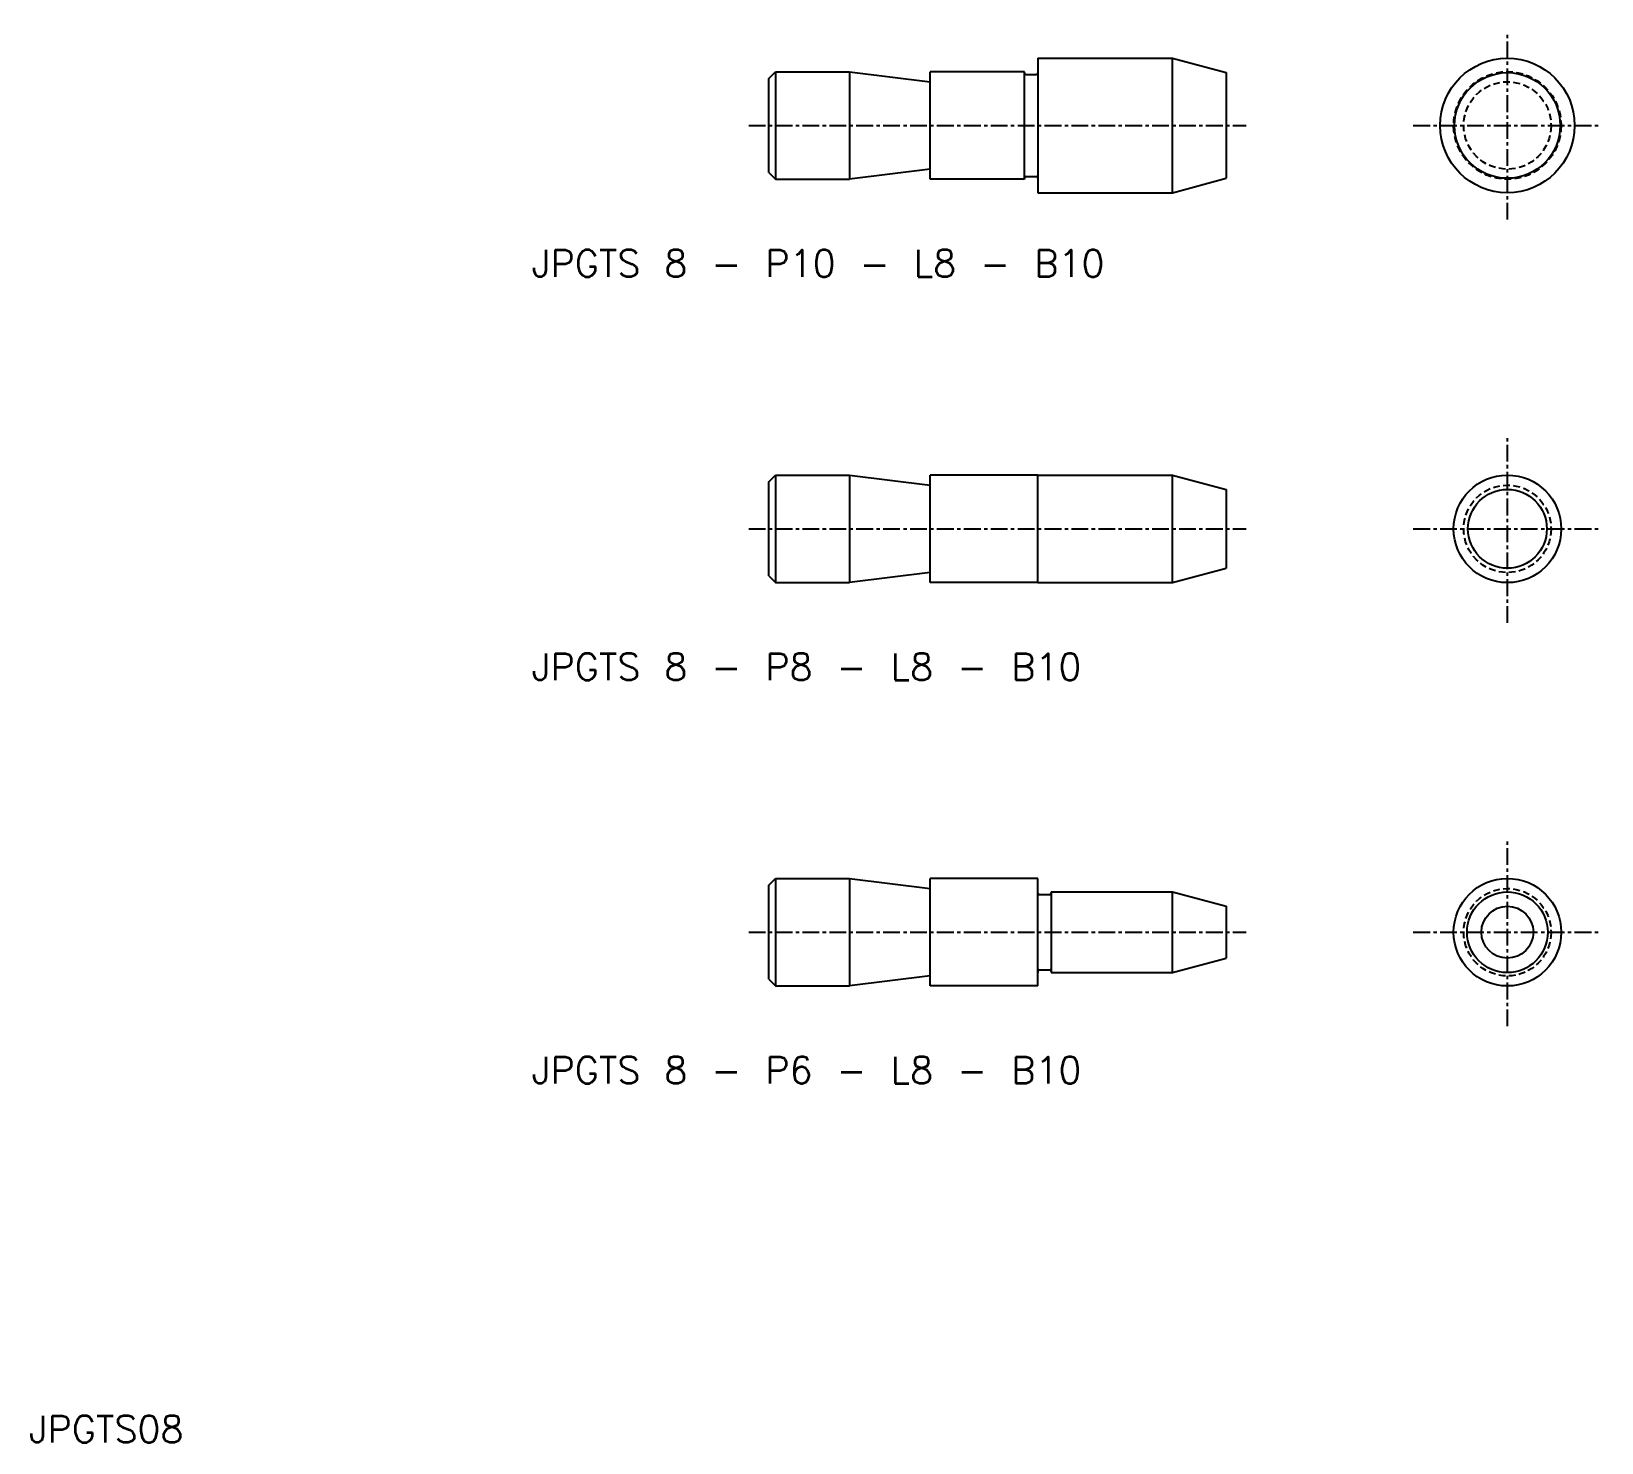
# Model space of a CAD drawing. Extents: x 5 to 122, y 5 to 110.
import ezdxf

# ---------------------------------------------------------------- set-up
doc = ezdxf.new("R2010")
doc.units = 0
doc.linetypes.add('CENTER', pattern=[2, 1.25, -0.25, 0.25, -0.25])
doc.linetypes.add('DASHED', pattern=[0.75, 0.5, -0.25])
doc.layers.get('0').update_dxf_attribs({"linetype": 'CONTINUOUS'})
doc.layers.add('CENTER', color=1, linetype='CENTER')
doc.styles.get("Standard").update_dxf_attribs({"font": 'txt.shx', "width": 0.8, "bigfont": 'bigfont.shx'})

msp = doc.modelspace()

# ---------------------------------------------------------------- linework, layer by layer
at = {"color": 7, "linetype": 'CONTINUOUS'}
for p, q in [((80, 107.96), (90, 107.96)), ((80, 107.96), (80, 97.96)), ((90, 107.96), (94, 106.89)), ((90, 97.96), (90, 107.96)), ((60, 106.46), (60.5, 106.96)), ((60, 99.46), (60, 106.46)), ((60.5, 106.96), (66, 106.96)), ((60.5, 106.96), (60.5, 98.96)), ((66, 106.96), (72, 106.21)), ((66, 106.96), (66, 98.96)), ((79, 106.96), (72, 106.96)), ((72, 98.96), (72, 106.96)), ((79, 106.86), (79, 106.96)), ((79, 98.96), (79, 106.96)), ((79.1, 106.76), (79.9, 106.76)), ((94, 106.89), (94, 99.03)), ((60, 99.46), (60.5, 98.96)), ((72, 99.71), (66, 98.96)), ((60.5, 98.96), (66, 98.96)), ((79, 98.96), (72, 98.96)), ((79, 99.06), (79, 98.96)), ((79.1, 99.16), (79.9, 99.16)), ((90, 97.96), (94, 99.03)), ((80, 97.96), (90, 97.96)), ((60, 76.46), (60.5, 76.96)), ((60, 69.46), (60, 76.46)), ((60.5, 76.96), (60.5, 68.96)), ((60.5, 76.96), (66, 76.96)), ((66, 76.96), (72, 76.21)), ((66, 76.96), (66, 68.96)), ((80, 76.96), (72, 76.96)), ((72, 68.96), (72, 76.96)), ((80, 76.96), (90, 76.96)), ((80, 68.96), (80, 76.96)), ((90, 68.96), (90, 76.96)), ((90, 76.96), (94, 75.89)), ((94, 75.89), (94, 70.03)), ((60, 69.46), (60.5, 68.96)), ((60.5, 68.96), (66, 68.96)), ((72, 69.71), (66, 68.96)), ((80, 68.96), (72, 68.96)), ((80, 68.96), (90, 68.96)), ((90, 68.96), (94, 70.03)), ((60, 46.46), (60.5, 46.96)), ((60.5, 46.96), (60.5, 38.96)), ((60.5, 46.96), (66, 46.96)), ((66, 46.96), (72, 46.21)), ((66, 46.96), (66, 38.96)), ((72, 38.96), (72, 46.96)), ((80, 46.96), (72, 46.96)), ((80, 38.96), (80, 46.96)), ((60, 39.46), (60, 46.46)), ((80, 45.86), (80, 45.96)), ((80.1, 45.76), (80.9, 45.76)), ((81, 45.96), (90, 45.96)), ((81, 45.96), (81, 39.96)), ((90, 39.96), (90, 45.96)), ((90, 45.96), (94, 44.89)), ((94, 44.89), (94, 41.03)), ((90, 39.96), (94, 41.03)), ((72, 39.71), (66, 38.96)), ((80, 40.06), (80, 39.96)), ((80.1, 40.16), (80.9, 40.16)), ((81, 39.96), (90, 39.96)), ((60, 39.46), (60.5, 38.96)), ((60.5, 38.96), (66, 38.96)), ((80, 38.96), (72, 38.96))]:
    msp.add_line(p, q, dxfattribs=at)
for centre, radius in [((114.91, 102.96), 5), ((114.91, 102.96), 3.93), ((114.91, 72.96), 4), ((114.91, 72.96), 2.93), ((114.91, 42.96), 4), ((114.91, 42.96), 3), ((114.91, 42.96), 1.93)]:
    msp.add_circle(centre, radius, dxfattribs=at)
at = {"color": 3, "linetype": 'DASHED'}
for centre, radius in [((114.91, 102.96), 4), ((114.91, 102.96), 3.25), ((114.91, 72.96), 3.25), ((114.91, 42.96), 3.25)]:
    msp.add_circle(centre, radius, dxfattribs=at)
at = {"color": 7, "linetype": 'CONTINUOUS'}
for centre, start, end in [((79.1, 106.86), 180, 270), ((79.9, 106.86), 270, 0), ((79.1, 99.06), 90, 180), ((79.9, 99.06), 0, 90), ((80.1, 45.86), 180, 270), ((80.9, 45.86), 270, 0), ((80.1, 40.06), 90, 180), ((80.9, 40.06), 0, 90)]:
    msp.add_arc(centre, 0.1, start, end, dxfattribs=at)
at = {"layer": 'CENTER', "color": 1, "linetype": 'CENTER'}
for p, q in [((114.91, 95.96), (114.91, 109.96)), ((58.5, 102.96), (95.5, 102.96)), ((107.91, 102.96), (121.91, 102.96)), ((114.91, 65.96), (114.91, 79.96)), ((58.5, 72.96), (95.5, 72.96)), ((107.91, 72.96), (121.91, 72.96)), ((114.91, 35.96), (114.91, 49.96)), ((58.5, 42.96), (95.5, 42.96)), ((107.91, 42.96), (121.91, 42.96))]:
    msp.add_line(p, q, dxfattribs=at)

# ---------------------------------------------------------------- texts
at = {"color": 7, "linetype": 'CONTINUOUS'}
for s, p in [('JPGTS 8 - P10 - L8 - B10', (42.39, 91.7)), ('JPGTS 8 - P8 - L8 - B10', (42.39, 61.7)), ('JPGTS 8 - P6 - L8 - B10', (42.39, 31.7))]:
    msp.add_text(s, height=2, dxfattribs=at).set_placement(p)
msp.add_text('JPGTS08', height=2).set_placement((5, 5))

doc.saveas('drawing.dxf')
